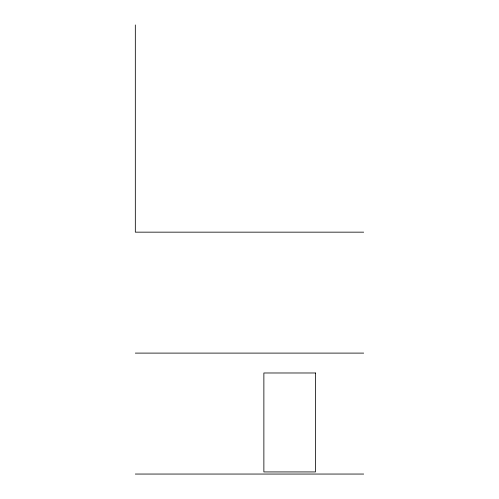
<?xml version="1.0" encoding="UTF-8"?>
<svg xmlns="http://www.w3.org/2000/svg" width="499" height="499" viewBox="0 0 499 499"><rect width="100%" height="100%" fill="white"/><g stroke="black" fill="none" stroke-linecap="round" stroke-linejoin="round"><path stroke-width="0.75" d="M363.677 232.16L135.323 232.16L135.323 24.95M135.323 353.105L363.677 353.105M135.323 474.05L363.677 474.05M315.468 372.984L263.871 372.984L263.871 471.935L315.468 471.935L315.468 372.984"/></g></svg>
